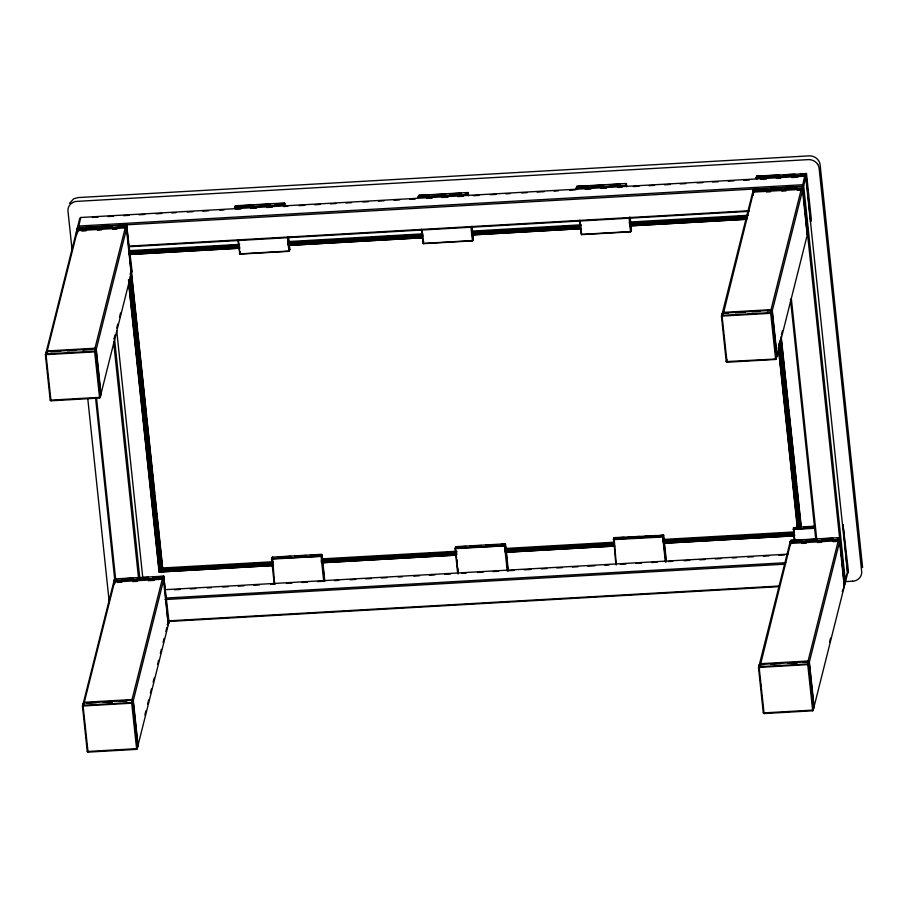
<?xml version="1.0" encoding="UTF-8"?>
<svg xmlns="http://www.w3.org/2000/svg" width="908" height="908" viewBox="0 0 908 908"><rect width="100%" height="100%" fill="white"/><g stroke="black" fill="none" stroke-linecap="round" stroke-linejoin="round"><path stroke-width="1.36" d="M99.698 394.424L100.981 393.913L96.271 349.262L126.484 228.941L125.213 227.919L77.464 230.643L47.239 350.953L45.4 354.676L50.201 400.167L50.996 400.803L99.619 398.033L100.277 397.307L100.845 395.037L96.044 349.557L95.249 348.922L46.626 351.691L46.058 354.914L50.996 400.803M80.687 217.489L78.542 227.477L77.555 227.125L79.711 218.567L80.687 217.489L804.636 176.186L805.827 177.139L803.682 185.697L845.462 581.835L844.202 582.312L843.929 579.565M126.632 224.821L131.206 273.16L132.035 271.163L126.632 224.821L126.257 226.977L131.206 273.603L100.981 393.913M775.977 356.504L777.021 355.346L807.246 235.036L802.309 188.41L802.683 186.254L807.246 234.593L808.075 232.584L802.683 186.254L77.577 227.613L76.737 229.622L126.257 226.977L127.188 225.263L116.916 225.661M114.011 339.024L115.044 334.916M116.757 328.083L117.79 323.986M119.504 317.142L120.537 313.044M131.206 273.16L132.035 271.163L131.581 271.662M114.09 583.731L113.795 580.95L114.635 578.941L163.69 576.149L163.315 578.305L168.264 624.931L138.039 745.241L133.328 700.579L163.542 580.269L162.271 579.247L114.522 581.971L84.296 702.281L82.458 706.004L87.259 751.495L88.053 752.13L136.677 749.361L137.903 746.365L133.101 700.885L132.307 700.238L83.684 703.019L83.116 706.242L88.053 752.13M113.466 583.129L114.748 582.618L114.522 581.971L113.466 583.129L83.252 703.439L84.308 703.813M274.715 203.846L284.987 203.449L284.056 205.163L234.536 207.796L235.365 205.798L284.431 202.995L285.282 206.23M240.314 251.981L239.371 253.695L239.939 254.138L288.994 251.334L289.834 249.337L289.391 245.171M132.046 701.09L133.328 700.579L132.046 699.557L162.271 579.247L163.542 580.269M114.612 583.617L114.635 578.941L114.26 581.109L163.315 578.305L164.246 576.591L163.69 576.149L169.092 622.491L168.264 624.488L163.939 577.817M144.883 714.959L145.916 710.85M147.629 704.018L148.662 699.92M150.376 693.076L151.409 688.979M153.123 682.146L154.156 678.038M157.595 664.372L158.616 660.264M160.341 653.431L161.374 649.334M163.088 642.489L164.121 638.392M165.835 631.559L166.868 627.451M322.488 558.942L321.489 554.323L272.423 557.126L271.594 559.124L274.239 584.162M465.214 192.973L468.483 192.973L467.552 194.687L418.032 197.331L418.86 195.333L467.926 192.53L468.778 195.753M423.798 241.505L422.867 243.219L423.434 243.673L472.489 240.87L473.329 238.872L472.886 234.695M472.864 239.371L473.329 238.872L472.489 240.87L470.923 226.682M505.983 548.477L504.984 543.858L455.918 546.661L455.09 548.659L457.723 573.686M625.691 185.675L626.066 183.507L626.622 183.949L625.691 185.675L576.171 188.308L577 186.31L626.066 183.507L626.917 186.742M581.381 232.709L581.563 234.65L630.629 231.846L631.457 229.849L631.026 225.672M630.561 225.513L630.629 231.846L629.062 217.659M764.933 188.694L753.617 189.046L752.789 191.043L753.231 195.22M800.436 173.848L806.508 173.689L805.578 175.403L756.058 178.047L756.886 176.05L806.508 173.689L811.343 219.588L810.515 221.586L805.952 173.246L805.578 175.403L847.618 573.277L845.462 581.835M722.235 313.544L752.46 193.234L753.504 192.076L801.253 189.352L802.536 190.374L772.311 310.684L777.021 355.346L775.75 355.857M753.617 189.046L753.243 191.213L802.865 188.194L753.243 190.544L753.243 191.213M722.666 313.124L722.11 316.347L727.047 362.235L775.659 359.454L776.885 356.469L772.095 310.99L771.289 310.343L722.666 313.124L728.364 313.215M726.809 359.33L726.241 361.588L727.047 362.235M804.636 176.186L802.49 186.174L803.682 185.697L802.49 184.744L78.542 226.047L77.555 227.125M778.724 345.573L779.756 341.465M781.47 334.632L782.503 330.523M810.515 221.586L811.343 219.588L810.889 220.088M789.517 544.562L790.789 544.051L790.562 543.404L760.348 665.246L759.292 664.872L789.517 544.562L790.562 543.404L838.311 540.68L839.594 541.701L809.369 662.011L814.079 706.674L813.035 707.831M843.101 524.858L842.635 526.731L843.01 524.574L848.401 570.916L847.573 572.914L843.01 524.574M829.515 642.206L830.548 638.108M842.227 591.619L844.304 586.364L839.367 539.738L839.741 537.581L790.675 540.374L789.846 542.371L790.142 545.152M844.792 581.699L846.335 575.581M813.296 708.512L813.943 707.797L813.284 707.559L812.717 710.782L764.105 713.563L763.299 712.916L758.498 667.437L759.724 664.452L808.347 661.671L809.153 662.318L813.943 707.797L812.717 710.782L807.78 664.894L808.347 661.671L809.153 662.318L808.585 664.577L813.375 710.067L763.299 712.916M844.304 585.921L845.132 583.912L839.741 537.581L844.304 585.921L844.678 583.753M847.573 572.914L848.401 570.916L847.947 571.416M844.304 586.364L814.079 706.674L812.808 707.173M69.53 203.347L73.673 198.784L77.975 197.581L809.107 155.87C814.283 155.529 819.527 159.377 820.106 164.666L862.6 567.523M159.536 571.189L159.082 572.017L272.491 565.616M131.24 269.892L162.691 568.033L161.261 570.122L272.99 563.755M130.15 274.761L131.206 273.603L130.139 273.229M234.536 207.796L235.365 205.798L238.271 205.923M100.186 395.763L100.845 395.037L100.186 394.81M418.032 197.331L418.86 195.333L428.769 195.05M576.171 188.308L577 186.31L588.316 185.947M631.003 230.348L631.003 229.69M756.058 178.047L756.886 176.05L762.595 176.004M807.621 233.095L807.621 232.425M759.292 664.872L760.348 663.714L808.086 660.99L809.369 662.011L808.097 662.522L808.086 660.99L838.311 540.68L839.594 541.701M846.642 574.355L847.618 573.277M273.229 564.901L160.148 571.348L159.309 572.074L128.482 279.789M81.879 227.658L77.112 228.124L77.555 232.3M45.968 352.418L46.626 351.691M577.102 186.594L576.841 189.59M756.988 176.334L756.716 179.33M752.46 193.234L753.731 192.723L753.504 192.076L723.29 313.918M722.813 313.532L721.44 316.109L726.241 361.588L775.523 359.046L776.317 358.739L771.528 313.26L772.095 310.99L767.26 310.99M271.969 557.625L272.423 557.126L274.693 584.321M455.464 547.161L465.827 546.378M83.025 703.745L83.684 703.019M623.966 537.354L613.604 538.138L615.862 564.663M798.245 527.412L793.49 527.877L794.284 540.498M764.037 664.622L759.077 665.167L759.508 669.31M242.481 205.685L253.695 205.049M259.302 204.72L270.516 204.084M434.376 194.732L445.59 194.096M449.8 193.858L461.014 193.211M592.515 185.709L603.729 185.073M609.336 184.755L620.55 184.108M768.202 175.687L779.416 175.051M783.615 174.813L794.829 174.166M92.355 217.443L98.019 217.114M107.927 216.558L113.591 216.229M123.511 215.661L129.174 215.344M139.083 214.776L144.747 214.447M156.085 213.8L161.749 213.482M171.657 212.915L175.914 212.676M187.241 212.029L192.905 211.7M202.813 211.144L208.488 210.815M219.815 210.168L224.06 209.93M235.388 209.283L241.051 208.953M250.971 208.397L256.635 208.068M266.555 207.501L272.218 207.183M283.546 206.536L287.791 206.286M299.118 205.639L304.793 205.322M314.701 204.754L320.365 204.436M330.285 203.869L335.949 203.54M345.857 202.983L351.521 202.654M362.859 202.007L368.523 201.689M378.432 201.122L384.095 200.793M394.015 200.225L399.679 199.908M409.587 199.34L415.251 199.022M426.59 198.375L432.253 198.046M442.162 197.479L447.826 197.161M457.745 196.593L463.409 196.276M473.318 195.708L478.993 195.379M490.32 194.732L495.984 194.414M505.892 193.847L510.148 193.608M521.476 192.961L527.139 192.632M537.059 192.065L544.142 191.667M554.05 191.1L558.295 190.862M569.634 190.215L575.297 189.886M585.206 189.318L590.87 189M600.79 188.433L606.453 188.115M617.78 187.468L622.025 187.218M633.364 186.571L639.028 186.254M648.936 185.686L654.6 185.368M664.52 184.801L670.183 184.472M680.092 183.904L685.767 183.586M697.094 182.939L702.758 182.621M712.666 182.054L718.341 181.725M728.25 181.157L733.914 180.84M743.834 180.272L749.497 179.954M760.825 179.307L766.488 178.978M776.408 178.411L780.653 178.172M791.98 177.525L797.644 177.208M86.078 227.42L97.292 226.784M101.503 226.546L112.717 225.899M770.54 188.376L781.754 187.729M785.953 187.491L797.167 186.855M81.902 231.052L86.112 230.814M97.349 230.178L101.56 229.928M112.796 229.293L117.007 229.054M766.375 192.008L770.586 191.77M781.822 191.123L786.033 190.884M797.269 190.237L802.536 190.374M129.152 246.102L749.259 210.724M128.698 246.749L748.771 211.371M129.447 250.665L239.689 244.377M287.745 241.63L422.833 233.844M471.479 231.143L581.29 224.809M629.392 222.063L748.237 215.287M132.557 251.085L138.22 250.756M149.525 250.12L152.351 249.95M165.074 249.223L169.308 248.985M180.624 248.338L184.857 248.1M196.162 247.453L201.826 247.135M213.13 246.488L217.364 246.25M228.68 245.603L232.913 245.353M292.285 241.971L296.519 241.732M307.835 241.085L313.487 240.756M323.373 240.2L327.618 239.95M340.341 239.224L344.586 238.986M355.891 238.339L360.124 238.1M371.44 237.453L375.674 237.215M386.99 236.568L391.223 236.33M403.946 235.603L408.191 235.354M419.496 234.718L422.322 234.548M483.101 231.086L488.754 230.757M498.651 230.201L502.884 229.951M514.2 229.315L519.853 228.986M531.157 228.339L535.402 228.101M546.707 227.454L550.94 227.216M562.256 226.569L566.49 226.33M642.819 221.972L647.063 221.734M658.368 221.087L662.613 220.837M673.918 220.201L678.163 219.952M689.467 219.305L693.701 219.066M706.424 218.34L710.669 218.102M721.974 217.455L726.218 217.216M737.523 216.569L741.768 216.331M129.765 251.437L238.702 245.228M288.211 242.402L422.617 234.729M472.137 231.903L581.075 225.695M629.176 222.948L746.592 216.252M129.379 252.674L239.621 246.386M287.688 243.639L423.378 235.898M471.434 233.152L580.269 226.943M629.743 224.128L747.057 217.432M411.097 237.567L413.935 237.408M129.322 253.843L239.633 247.543M287.723 244.808L422.072 237.136M471.57 234.309L580.462 228.101M629.959 225.275L747.341 218.578M239.928 248.134L129.606 254.422L129.299 253.65M289.436 245.308L422.379 237.714M471.888 234.9L580.791 228.68L471.774 234.979M744.866 219.316L630.3 225.854L746.49 219.305M129.072 254.524L239.53 248.224M289.096 245.398L422.209 237.805M47.239 350.953L94.988 348.229L96.271 349.262L94.988 349.762L94.988 348.229L125.213 227.919L126.484 228.941M50.939 351.861L60.654 351.305M67.601 350.908L75.943 350.431M82.889 350.034L92.605 349.478M735.31 312.817L745.037 312.261M751.983 311.864L760.325 311.387M798.143 527.128L793.49 527.877L793.921 532.043M800.947 526.969L814.975 526.175M278.132 557.092L290.753 556.366M294.952 556.127L306.166 555.492M310.377 555.253L322.045 554.777L324.315 581.302M470.038 546.139L481.251 545.504M485.451 545.265L496.665 544.618M500.876 544.38L505.54 544.301L507.81 570.837M628.177 537.116L639.391 536.48M644.998 536.163L656.212 535.516M660.411 535.277L663.68 535.277L664.123 539.454M803.852 527.094L815.066 526.458M814.59 527.661L793.115 529.375L814.601 528.331M614.16 537.922L613.229 539.636L662.749 536.991L663.68 535.277L614.058 537.638L616.328 564.833M156.653 512.997L162.453 567.977L273.013 561.746M322.476 558.84L456.883 551.247M504.973 548.511L614.183 542.201M663.373 539.466L794.023 531.94M174.347 567.965L180.011 567.648M189.908 567.08L194.153 566.842M206.876 566.115L211.121 565.877M222.437 565.23L226.671 564.98M237.987 564.345L242.232 564.095M253.548 563.448L257.793 563.21M334.155 558.851L338.4 558.613M349.716 557.966L353.961 557.728M365.266 557.081L369.511 556.831M380.827 556.195L386.49 555.866M397.795 555.219L402.04 554.981M413.356 554.334L417.601 554.096M428.916 553.449L433.15 553.21M445.885 552.484L450.13 552.234M509.524 548.852L513.769 548.602M525.085 547.955L529.319 547.717M540.635 547.07L544.879 546.832M556.195 546.185L561.848 545.867M573.164 545.22L577.409 544.97M588.725 544.335L592.969 544.085M604.274 543.438L608.519 543.2M667.913 539.806L672.158 539.568M683.474 538.921L689.138 538.603M700.443 537.956L704.687 537.718M716.003 537.071L720.248 536.821M731.564 536.185L735.798 535.936M747.114 535.289L752.777 534.971M764.082 534.324L768.327 534.086M779.643 533.439L783.888 533.2M272.684 562.551L162.237 568.862L131.013 272.854M322.249 559.725L456.781 552.053M504.927 549.306L613.967 543.086M663.521 540.26L793.808 532.826M321.069 561.008L456.837 553.256M504.927 550.52L613.819 544.301M663.317 541.486L793.433 534.052M321.284 562.154L456.974 554.413M505.03 551.678L613.865 545.47M663.339 542.644L794.795 535.141M273.558 565.48L159.082 572.017L128.63 283.296M323.021 562.654L455.873 555.083M505.347 552.257L612.752 546.128M663.635 543.222L793.66 535.811M322.011 562.79L456.406 555.129M505.926 552.302L614.864 546.083M664.384 543.256L794.545 535.834M121.74 578.827L132.954 578.192M137.153 577.953L148.367 577.306M152.578 577.068L163.792 576.432M801.991 540.022L790.675 540.374L790.3 542.541L839.923 539.522L790.3 541.872L790.3 542.541M806.19 539.783L817.404 539.136M821.615 538.898L832.829 538.262M837.028 538.024L839.832 537.865M117.552 582.459L121.763 582.221M132.999 581.585L137.21 581.336M148.447 580.7L154.065 580.382M802.025 543.415L806.236 543.177M817.472 542.53L821.683 542.292M832.92 541.645L838.538 541.327M165.074 589.678L787.985 554.141M174.552 589.757L180.215 589.428M190.124 588.872L195.787 588.543M207.103 587.896L211.348 587.658M222.676 587.011L228.339 586.682M238.248 586.125L243.912 585.796M253.82 585.229L259.472 584.911M270.8 584.264L275.045 584.026M286.372 583.379L292.036 583.05M301.944 582.493L307.596 582.164M317.505 581.597L323.169 581.279M334.496 580.632L338.741 580.394M350.057 579.747L355.72 579.418M365.629 578.85L371.293 578.532M381.201 577.965L386.865 577.647M398.181 577L402.437 576.75M413.753 576.103L419.417 575.786M429.325 575.218L434.989 574.9M444.897 574.333L450.561 574.004M461.877 573.368L466.122 573.118M477.449 572.471L483.113 572.154M493.021 571.586L498.674 571.268M508.582 570.701L514.246 570.372M524.154 569.815L531.237 569.407M541.145 568.839L546.798 568.521M556.706 567.954L562.37 567.625M572.278 567.069L577.942 566.74M587.851 566.172L594.922 565.775M604.83 565.207L609.075 564.969M620.402 564.322L626.066 563.993M635.975 563.425L641.638 563.108M651.547 562.54L657.199 562.222M668.526 561.575L672.771 561.326M684.099 560.69L689.762 560.361M699.671 559.793L705.323 559.476M715.232 558.908L720.895 558.59M732.223 557.943L736.467 557.694M747.795 557.047L753.447 556.729M763.356 556.161L769.019 555.844M778.928 555.276L784.591 554.947M165.755 598.077L785.829 562.699M165.006 599.541L785.17 564.163M845.564 581.619L852.635 581.211M168.4 620.868L779.166 586.023M168.616 621.481L779.439 586.625M84.296 702.281L132.046 699.557M86.6 703.269L96.327 702.713M103.274 702.315L111.605 701.839M118.551 701.441L126.893 700.965M770.983 664.225L780.71 663.669M787.656 663.271L797.383 662.715M802.933 662.397L808.495 662.08M109.584 702.372L112.388 702.213M794.057 663.317L796.861 663.158M776.226 356.242L776.885 356.469L776.238 357.196L775.943 353.484M47.25 352.486L46.195 352.111L76.408 231.801L77.464 230.643L77.691 231.29L76.408 231.801L76.703 234.593M50.201 400.167L100.277 397.307L95.476 351.827L96.044 349.557L95.249 348.922L94.682 352.134L99.619 398.033M167.197 624.556L168.264 624.931M137.244 746.138L137.903 746.365L136.677 749.361L131.739 703.462L132.307 700.238L133.101 700.885L132.534 703.155L137.335 748.635L87.259 751.495M806.134 175.187L756.512 177.537L756.512 178.206M626.248 185.448L576.625 187.797L576.625 188.467M468.108 194.471L418.486 196.82L418.486 197.49M284.613 204.936L234.99 207.296L235.002 207.955M126.814 226.762L77.203 229.111L77.032 232.403M163.871 578.09L114.26 580.439L114.556 583.889M801.48 189.999L801.253 189.352L771.028 309.662L771.04 311.194L772.311 310.684L771.028 309.662L723.29 312.386L722.019 313.839L722.303 316.597M771.437 310.752L770.722 313.566L775.659 359.454M794.046 527.661L793.569 529.534L794.738 540.657M759.871 664.86L759.167 667.675L764.105 713.563M581.563 234.65L579.996 220.451M663.215 535.118L662.749 536.991L665.382 562.029M423.434 243.673L421.868 229.474M505.075 544.142L504.61 546.014L507.254 571.053M456.02 546.945L455.544 548.818L458.188 573.845M284.533 203.279L284.056 205.163M288.994 251.334L287.427 237.147M239.939 254.138L238.373 239.95M321.591 554.606L321.114 556.49L323.759 581.517M77.668 227.908L77.498 232.561M802.774 186.537L803.659 194.879M804.102 199.056L804.533 203.222M804.976 207.399L805.419 211.564M805.861 215.741L806.304 219.906M806.735 224.083L807.325 229.645M840.422 543.427L840.865 547.592M841.307 551.769L841.739 555.946M842.181 560.111L842.772 565.673M843.067 568.453L843.645 574.015M843.941 576.796L844.531 582.369M803.092 191.804L803.387 194.618M803.977 200.248L804.272 203.063M804.863 208.692L805.169 211.507M806.803 226.989L807.099 229.815M807.541 234.037L839.764 539.5M840.354 545.129L840.649 547.944M791.367 298.789L816.78 539.681M790.471 299.288L815.872 540.124M781.198 336.743L801.401 528.286M781.379 340.625L788.348 406.671M788.643 409.485L794.716 467.098M795.022 469.901L796.498 483.964M796.793 486.767L801.094 527.525M780.71 337.288L800.867 528.399M779.927 340.33L799.846 529.182M779.075 344.007L798.643 529.523M779.098 349.864L779.541 354.097M779.983 358.331L780.437 362.553M780.88 366.787L781.323 371.009M781.765 375.242L782.219 379.465M782.81 385.106L783.105 387.92M783.559 392.154L784.001 396.387M784.591 402.017L784.898 404.843M785.488 410.484L785.931 414.706M786.385 418.94L786.827 423.162M787.27 427.396L787.713 431.618M788.167 435.851L788.609 440.085M789.052 444.307L789.506 448.541M790.096 454.17L790.391 456.996M790.845 461.219L791.288 465.452M791.878 471.093L792.173 473.908M792.775 479.549L793.07 482.364M793.66 488.005L794.114 492.238M794.557 496.46L794.999 500.694M795.453 504.916L795.896 509.15M796.339 513.372L796.793 517.605M797.383 523.246L797.678 526.061M778.576 347.934L797.61 528.354M778.315 347.571L797.303 527.582M772.311 319.026L772.595 321.784M773.173 327.289L773.468 330.047M774.047 335.563L774.49 339.694M774.921 343.837L775.364 347.968M808.642 663.464L808.926 666.222M809.505 671.727L809.8 674.485M810.379 680.001L810.674 682.759M811.253 688.264L811.548 691.022M812.274 697.911L812.558 700.67M794.511 537.615L794.806 540.396M761.108 684.462L761.403 687.22M630.141 217.33L630.583 221.507M664.406 542.235L666.461 561.7M626.157 183.791L626.452 186.571M629.675 217.171L630.265 222.732M663.362 536.514L663.657 539.295M664.247 544.857L664.69 549.022M665.121 553.199L665.564 557.376M629.619 217.432L631.083 231.347L630.527 231.563L581.472 234.366L579.542 220.292M665.939 561.814L662.749 536.333L613.683 539.125L613.683 539.795M472.001 226.353L472.444 230.53M506.278 551.258L508.332 570.723M468.312 195.595L467.926 192.53L467.552 194.687M471.479 226.455L472.943 240.37L472.387 240.586L423.332 243.378L421.403 229.315M422.22 231.994L422.515 234.775M456.781 559.68L457.223 563.845M457.666 568.022L458.109 572.199M288.506 236.818L289.096 242.379M322.93 563.119L324.837 581.199M288.347 239.44L288.631 242.22M322.76 565.741L323.35 571.302M323.645 574.083L324.224 579.644M287.984 236.931L289.459 250.835L288.903 251.051L239.837 253.854L237.907 239.78M130.355 261.459L130.65 264.262M131.229 271.969L131.83 277.61M132.125 280.424L137.324 329.763M137.63 332.578L139.117 346.674M139.412 349.489L146.392 415.739M146.699 418.565L149.071 441.118M149.366 443.933L153.679 484.815M153.985 487.63L154.576 493.271M154.871 496.086L156.358 510.183M130.275 276.407L161.261 570.122M129.379 279.607L160.148 571.348M129.152 283.114L129.447 285.929M129.889 290.14L130.332 294.362M130.775 298.573L131.217 302.795M131.671 307.006L132.114 311.228M132.557 315.439L132.999 319.65M133.59 325.28L133.896 328.083M134.339 332.305L134.781 336.516M135.371 342.134L135.814 346.357M136.257 350.567L136.711 354.79M137.153 359L137.596 363.211M138.039 367.434L138.481 371.644M138.935 375.867L139.378 380.077M139.821 384.3L140.263 388.511M140.853 394.129L141.149 396.944M141.603 401.154L142.045 405.377M142.635 410.995L143.078 415.206M143.521 419.428L143.975 423.639M144.417 427.861L144.86 432.072M145.303 436.294L145.745 440.505M146.188 444.716L146.642 448.938M147.085 453.149L147.527 457.371M148.118 462.989L148.413 465.804M149.014 471.422L149.309 474.226M149.899 479.855L150.342 484.066M150.785 488.288L151.227 492.499M151.681 496.71L152.124 500.932M152.567 505.143L153.009 509.365M153.452 513.576L153.906 517.787M154.349 522.009L154.791 526.22M155.234 530.442L155.677 534.653M156.267 540.271L156.573 543.086M157.016 547.297L157.606 552.927M158.049 557.137L158.491 561.36M158.945 565.571L159.388 569.781M116.723 330.694L142.874 578.589M114.431 337.855L139.684 577.284M113.613 341.885L138.561 578.396M95.828 353.462L96.112 356.22M96.702 361.724L96.986 364.483M97.565 369.999L98.007 374.13M98.586 379.646L98.881 382.404M99.46 387.92L99.744 390.667M133.022 706.163L133.317 708.921M133.896 714.437L134.191 717.195M134.77 722.7L135.065 725.458M135.791 732.347L136.075 735.105M136.665 740.622L136.949 743.38M96.532 398.056L115.713 579.906M95.556 397.704L114.885 580.972M72.163 250.71L67.998 211.269A10.067 9.296 14.1 0 1 69.587 205.287A10.158 9.386 14.1 0 1 72.731 202.541M87.77 398.612L109.312 602.855M841.228 553.505L841.512 556.252M842.227 563.108L842.51 565.854M843.078 571.336L843.362 574.083M72.697 202.575A10.067 9.296 14.1 0 1 76.998 201.372L808.165 159.626A10.067 9.296 14.1 0 1 814.635 161.329A10.158 9.386 14.1 0 1 817.711 164.359M817.677 164.325A10.067 9.296 14.1 0 1 819.13 168.389L861.658 571.28A10.067 9.296 14.1 0 1 860.069 577.261A10.158 9.386 14.1 0 1 856.936 580.008A10.067 9.296 14.1 0 1 852.657 581.177M46.058 353.961L45.4 354.676L95.476 351.827L94.682 351.18L46.058 353.961M289.834 249.337L289.368 249.848L289.834 249.337M83.116 705.289L82.458 706.004L132.534 703.155L131.739 702.508L83.116 705.289M169.092 622.491L168.638 622.99L169.092 622.491M272.048 558.624L271.594 559.124L321.67 556.264L272.048 558.624M455.544 548.148L455.09 548.659L505.166 545.799L455.544 548.148M722.098 315.394L721.44 316.109L771.528 313.26L770.722 312.613L722.098 315.394M759.156 666.722L758.498 667.437L808.585 664.577L807.78 663.941L759.156 666.722"/></g></svg>
